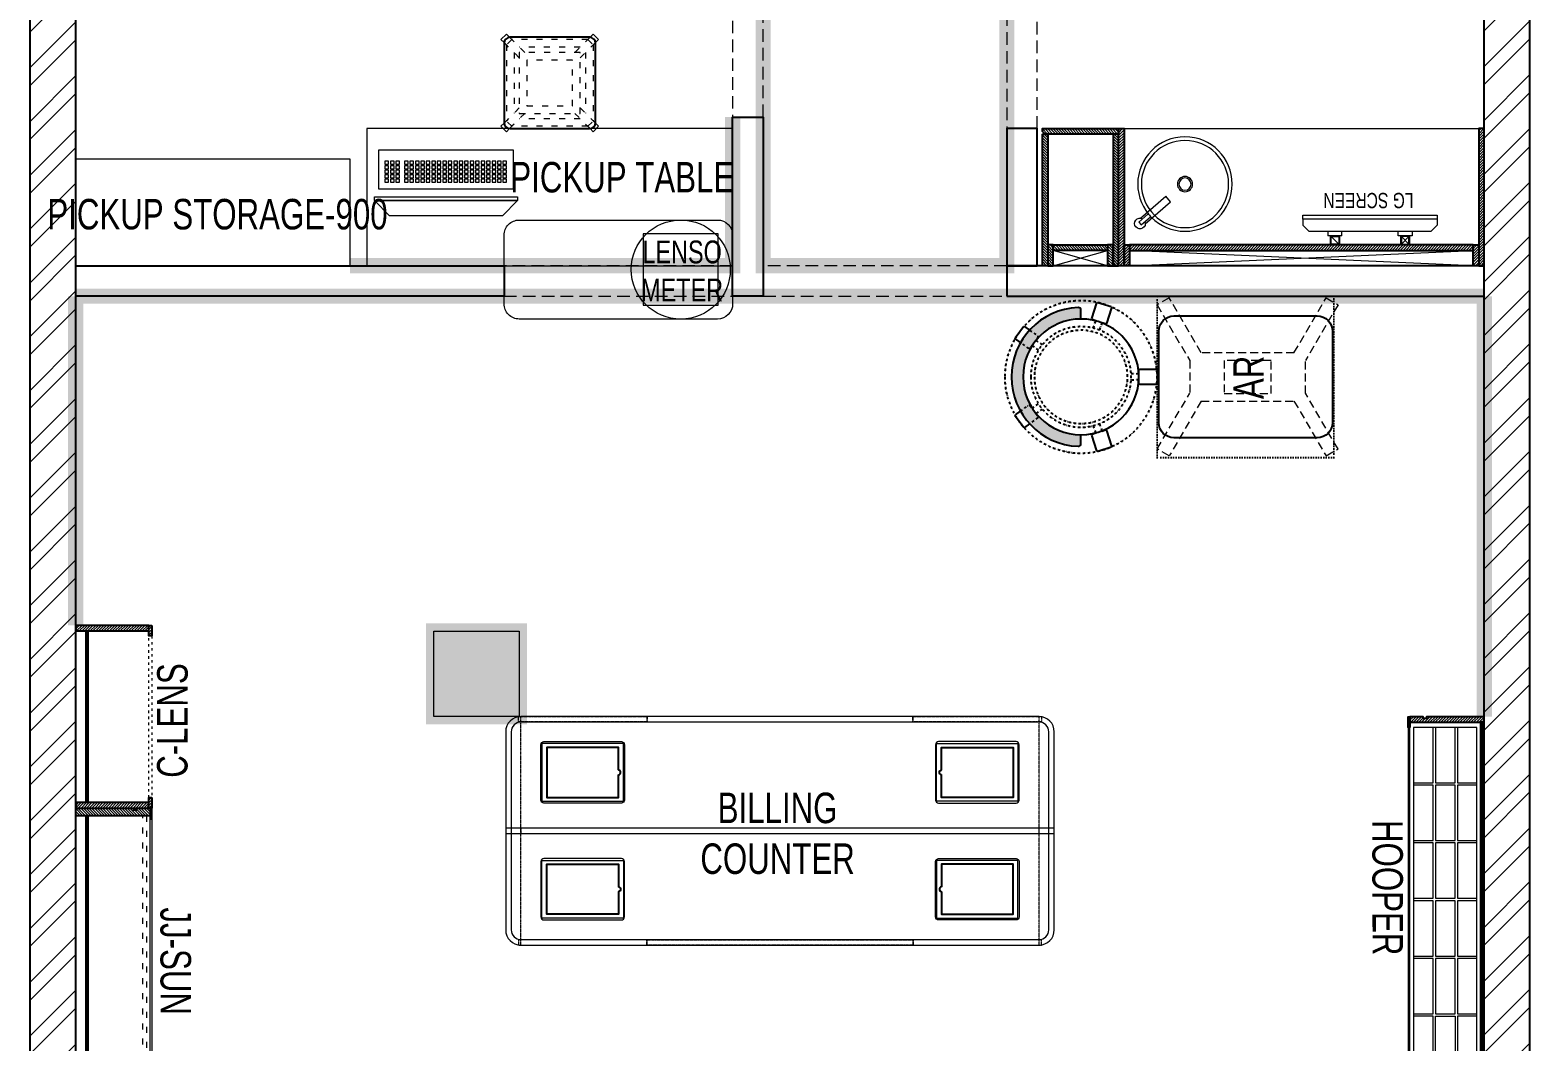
# Model space of a CAD drawing. Header units: feet. Extents: x 9789436 to 9794358, y -6779597 to -6760777.
# Drawn here: x 9789436 to 9794358, y -6768963 to -6765644 of the extents above; entities that cross this region are included whole.
import ezdxf

# ---------------------------------------------------------------- set-up
doc = ezdxf.new("R2010")
doc.units = ezdxf.units.FT
doc.header["$LTSCALE"] = 33
doc.header["$MEASUREMENT"] = 0
for name, pattern in [('a_p6_plan_L18$0$HIDDEN', [0.375, 0.25, -0.125]), ('ACAD_ISO03W100', [30, 12, -18]), ('DASHDOT2', [0.5, 0.25, -0.125, 0, -0.125]), ('DOT', [0.25, 0, -0.25]), ('HIDDEN2', [4.7624999999999975, 3.174999999999998, -1.587499999999999]), ('HIDDENX2', [0.75, 0.5, -0.25])]:
    doc.linetypes.add(name, pattern=pattern)
for name, color, linetype, lineweight in [('A-COL', 243, 'Continuous', 9), ('column hatch', 5, 'Continuous', 0), ('Floor-Unit', 1, 'Continuous', 13), ('HATCH', 9, 'Continuous', 9), ('HIDDEN LINE', 177, 'Continuous', 0), ('LENS-DIM', 252, 'Continuous', 5), ('LENS-PARTITION', 21, 'Continuous', 25), ('LENS-TEXT', 31, 'Continuous', 5), ('LENS_CURTAIN', 5, 'a_p6_plan_L18$0$HIDDEN', 9), ('LK-EQPMT', 3, 'Continuous', 18), ('LK-FF&E FLOOR', 1, 'Continuous', 9), ('LK-FF&E WALL', 1, 'Continuous', 9), ('LK-FLUTTED FINISH', 20, 'Continuous', 30), ('LK-IT', 3, 'Continuous', 18), ('LK-MIRROR', 133, 'Continuous', 13), ('LK-TILES FINISH', 251, 'Continuous', 5), ('LN-ELEVATION-1', 81, 'Continuous', 25), ('LN-ELEVATION-2', 103, 'Continuous', 20), ('LN-ELEVATION-3', 125, 'Continuous', 18), ('LN-ELEVATION-4', 145, 'Continuous', 13), ('LN-ELEVATION-5', 167, 'Continuous', 5), ('LN-HATCH', 251, 'Continuous', 0), ('PLANO-TXT', 252, 'Continuous', 5), ('TV', 92, 'Continuous', 18)]:
    doc.layers.add(name, color=color, linetype=linetype, lineweight=lineweight)
doc.layers.add('A-WALL', color=1, linetype='Continuous')
doc.styles.add('LK TXT', font='GILC____.TTF', dxfattribs={"height": 100})
doc.styles.get("Standard").update_dxf_attribs({"font": 'GILC____.TTF'})
pattern_1 = [(45, (3990327.293469645, 1709214.691590092), (-4.490128060534575, 4.490128060534575), [])]
pattern_2 = [(45, (4208834.246730669, 1706614.740126447), (-4.490128060534575, 4.490128060534575), [])]
pattern_3 = [(45, (4209134.246730668, 1706614.740126447), (-4.490128060534575, 4.490128060534575), [])]
pattern_4 = [(44.99999999999998, (35858.5, -100655.3575484328), (-4.419417382415918, 4.419417382415923), [])]
pattern_5 = [(45, (7858054.083674966, 3504049.203216764), (-4.490128060534575, 4.490128060534575), [])]

# ---------------------------------------------------------------- blocks, each defined once
blk = doc.blocks.new('A$Ca786b161')
at = {"layer": 'column hatch'}
h = blk.add_hatch(color=8, dxfattribs=at)
h.dxf.hatch_style = 1
h.paths.add_polyline_path([(201.066666662693, -16571.13333333097), (201.066666662693, -16417.93333332799), (0, -16417.93333332799), (0, -16724.33333333023), (201.066666662693, -16724.33333333023)])
h.paths.add_polyline_path([(3571.466666653753, -16443.46666666306), (3009.733333319426, -16443.46666666306), (3009.733333351091, -16724.33333333023), (3571.466666653753, -16724.33333333023)])
h.paths.add_polyline_path([(4921.533333316445, -16417.93333332799), (4720.466666653752, -16417.93333332799), (4720.466666653752, -16724.33333333023), (4921.533333316445, -16724.33333333023)])
h.paths.add_polyline_path([(3596.999999985099, -12536.86666666157), (3290.599999979138, -12536.86666666157), (3290.599999979138, -12843.26666666381), (3596.999999985099, -12843.26666666381)])
h.paths.add_polyline_path([(3750.19999998808, -8681.333333330229), (3443.799999982119, -8681.333333330229), (3443.799999982119, -8987.733333328739), (3750.19999998808, -8987.733333328739)])
h.paths.add_polyline_path([(1605.399999991059, -6536.533333333209), (1324.533333331346, -6536.533333333209), (1324.533333331346, -6817.400000000373), (1605.399999991059, -6817.400000000373)])
h.paths.add_polyline_path([(1605.399999991059, -3906.599999999627), (1299, -3906.599999999627), (1299, -4187.46666666679), (1605.399999991059, -4187.46666666679)])
h.paths.add_polyline_path([(3622.533333316446, 303.2000000011176), (3367.199999988079, 303.2000000011176), (3367.199999988079, -25.53333332948387), (3622.533333316446, -25.53333332948387)])
h.paths.add_polyline_path([(1299, 303.2000000011176), (0, 303.2000000011176), (0, 1.8626451e-09), (1299, 1.8626451e-09)])
at = {"layer": 'LN-HATCH'}
h = blk.add_hatch(dxfattribs=at)
h.set_pattern_fill('ANSI32', color=256, scale=333, angle=180)
h.set_pattern_definition([(225, (-11186338.29759494, 5489029.201225905), (88.29995930067012, -88.29995930067015), []), (225, (-11186397.16423438, 5489029.201225905), (88.29995930067012, -88.29995930067015), [])])
h.paths.add_polyline_path([(4921.533333316445, 303.2000000011176), (3622.533333316446, 303.2000000011176), (3622.533333316446, 102.1333333384245), (4771.533333316445, 102.1333333384245), (4771.533333316445, -16417.93333332799), (4921.533333316445, -16417.93333332799)])
h.paths.add_polyline_path([(3367.199999988079, 303.2000000011176), (1299, 303.2000000011176), (1299, 153.2000000011176), (2039.466666668654, 153.2000000011176), (3367.199999988079, 153.2000000048429)])
h.paths.add_polyline_path([(2039.466666668654, 153.2000000011176), (1889.466666668653, 153.2000000011176), (1889.466666668653, 3.200000000186264), (2039.466666668654, 3.200000001117587)])
h.paths.add_polyline_path([(2039.466666668654, -746.7999999988824), (1889.466666668653, -746.7999999998137), (1889.466666668653, -1050.066666665487), (150, -1050.066666668281), (150, -1200.066666668281), (2039.466666668654, -1200.066666664556)])
h.paths.add_polyline_path([(150, 1.8626451e-09), (0, 1.8626451e-09), (0, -16417.93333332799), (150, -16417.93333332799)])
at = {"layer": 'A-COL'}
blk.add_lwpolyline([(1324.533333331346, -6536.533333333209), (1605.399999991059, -6536.533333333209), (1605.399999991059, -6817.400000000373), (1324.533333331346, -6817.400000000373)], close=True, dxfattribs=at)
at = {"layer": 'A-WALL'}
for p, q in [((4921.533333316445, -16724.33333333023), (4921.533333316445, 303.2000000011176)), ((4771.533333316445, -16417.93333333172), (4771.533333316445, 102.1333333384245)), ((0, -16724.33333333023), (1.8626451e-09, 1.8626451e-09)), ((150, -16417.93333332799), (150, 1.8626451e-09))]:
    blk.add_line(p, q, dxfattribs=at)
blk = doc.blocks.new('CLENS 600')
at = {"layer": 'LN-HATCH', "ltscale": 0.5}
h = blk.add_hatch(dxfattribs=at)
h.set_pattern_fill('ANSI31', color=256, scale=2)
h.set_pattern_definition(pattern_1)
h.paths.add_polyline_path([(-600, 0), (-582, 0), (-582, -240), (-600, -240)])
h = blk.add_hatch(dxfattribs=at)
h.set_pattern_fill('ANSI31', color=256, scale=2)
h.set_pattern_definition([(45, (3975657.572909575, 1709214.691590092), (-4.490128060534575, 4.490128060534575), [])])
h.paths.add_polyline_path([(-18, 0), (0, 0), (0, -240), (-18, -240)])
h = blk.add_hatch(dxfattribs=at)
h.set_pattern_fill('ANSI31', color=256, scale=2)
h.set_pattern_definition([(45, (3990252.293469645, 1709214.691590092), (-4.490128060534575, 4.490128060534575), [])])
h.paths.add_polyline_path([(-582, -40), (-18, -40), (-18, -34), (-582, -34)])
h = blk.add_hatch(dxfattribs=at)
h.set_pattern_fill('ANSI31', color=256, scale=2)
h.set_pattern_definition(pattern_1)
h.paths.add_polyline_path([(-600, -250), (-565, -250), (-565, -240), (-600, -240)])
h = blk.add_hatch(dxfattribs=at)
h.set_pattern_fill('ANSI31', color=256, scale=2)
h.set_pattern_definition([(45, (3990177.293469646, 1709214.691590092), (-4.490128060534575, 4.490128060534575), [])])
h.paths.add_polyline_path([(-35, -250), (0, -250), (0, -240), (-35, -240)])
at = {"layer": 'HIDDEN LINE', "linetype": 'ACAD_ISO03W100', "ltscale": 0.02}
for p, q in [((-35, -240), (-565, -240)), ((-565, -250), (-35, -250))]:
    blk.add_line(p, q, dxfattribs=at)
at = {"layer": 'LN-ELEVATION-1', "ltscale": 0.5}
for points in [[(-600, 0), (-582, 0), (-582, -240), (-600, -240)], [(-18, 0), (0, 0), (0, -240), (-18, -240)], [(-582, -40), (-18, -40), (-18, -34), (-582, -34)], [(-600, -250), (-565, -250), (-565, -240), (-600, -240)], [(-35, -250), (0, -250), (0, -240), (-35, -240)]]:
    blk.add_lwpolyline(points, close=True, dxfattribs=at)
at = {"layer": 'LN-ELEVATION-4'}
blk.add_line((-18, 0), (-582, 0), dxfattribs=at)
blk = doc.blocks.new('I-PAD Frame')
at = {"color": 3, "linetype": 'Continuous'}
blk.add_lwpolyline([(357868.7410323084, -232321.1361381283), (358122.7410323085, -232321.1361381283, 0.4142135623713902), (358132.7410323086, -232311.1361381283), (358132.7410323086, -232129.1361381283, 0.4142135623713902), (358122.7410323085, -232119.1361381283), (357868.7410323084, -232119.1361381283, 0.4142135623713902), (357858.7410323085, -232129.1361381283), (357858.7410323085, -232311.1361381283, 0.4142135623713902)], format="xyb", close=True, dxfattribs=at)
at = {"color": 3, "linetype": 'Continuous', "lineweight": 25}
blk.add_lwpolyline([(358113.2410323085, -232229.6755301424), (358113.2410323085, -232302.1361381283), (357878.2410323086, -232302.1361381283), (357878.2410323086, -232138.1361381283), (358113.2410323085, -232138.1361381283), (358113.2410323085, -232210.5967461141, 0.3275382217372251), (358114.6410323081, -232212.5046245168, -0.733799385757267), (358114.6410323086, -232227.7676517396, 0.3275382217372252)], format="xyb", close=True, dxfattribs=at)
blk = doc.blocks.new('Billing Counter 1800')
at = {"color": 5, "linetype": 'HIDDENX2', "ltscale": 0.025}
for p, q in [((-849.9999978118577, -374.9978339364752), (-850.0000002956948, 375)), ((849.9999976539983, -374.9978339364752), (850.0000001378356, 375))]:
    blk.add_line(p, q, dxfattribs=at)
at = {"color": 0, "linetype": 'Continuous'}
for p, q in [((850, 375), (-850, 375)), ((900, -325), (900, 325)), ((-850, -375), (850, -375))]:
    blk.add_line(p, q, dxfattribs=at)
at = {"color": 2, "linetype": 'Continuous'}
blk.add_line((849, -375), (849.9999976539983, -374.9978339364752), dxfattribs=at)
at = {"color": 2, "linetype": 'HIDDENX2', "ltscale": 0.025}
for points in [[(-857.9999984272289, 375), (-437.4115580061916, 375), (-437.4115580851212, 358), (-857.9999985061586, 358)], [(435.3333326776046, 375), (-435.2551077436656, 375), (-435.2551076647359, 358), (435.3333327565342, 358)], [(437.3333327565342, 375), (857.9217731775715, 375), (857.9217730986419, 358), (437.3333326776046, 358)], [(-857.9999984272289, -375), (-437.4115580061916, -375), (-437.4115580851212, -358), (-857.9999985061586, -358)], [(435.3333326776046, -375), (-435.2551077436656, -375), (-435.2551076647359, -358), (435.3333327563014, -358)], [(437.3333327563013, -375), (857.9217731775715, -375), (857.9217730986419, -358), (437.3333326776046, -358)]]:
    blk.add_lwpolyline(points, close=True, dxfattribs=at)
at = {"color": 5, "linetype": 'Continuous'}
for points in [[(-780.9166655030566, 97.25000000000001), (-513.9166655030567, 97.25000000000001), (-513.9166655030567, 286.25), (-780.9166655030566, 286.25)], [(780.9166655030566, 97.25000000000001), (513.9166655030567, 97.25000000000001), (513.9166655030567, 286.25), (780.9166655030566, 286.25)], [(-780.9166655030566, -97.25000000000001), (-513.9166655030567, -97.25000000000001), (-513.9166655030567, -286.25), (-780.9166655030566, -286.25)], [(780.9166655030566, -97.25000000000001), (513.9166655030567, -97.25000000000001), (513.9166655030567, -286.25), (780.9166655030566, -286.25)]]:
    blk.add_lwpolyline(points, close=True, dxfattribs=at)
at = {"color": 5, "linetype": 'HIDDENX2', "ltscale": 0.025}
blk.add_lwpolyline([(850, 8.5), (-850, 8.5), (-850, -8.5), (850, -8.5)], close=True, dxfattribs=at)
at = {"color": 0, "linetype": 'Continuous'}
for centre, radius, start, end in [((-850, 325), 50.0000000000291, 90, 180), ((849.999999999767, 325), 50.00000000005822, 0, 90), ((849.999999999767, -325), 50.0000000000291, 270, 0)]:
    blk.add_arc(centre, radius, start, end, dxfattribs=at)
at = {"layer": 'LN-ELEVATION-2'}
blk.add_line((-900, 325), (-900, -325), dxfattribs=at)
for points in [[(850, 375), (-850, 375, 0.4142135623725836), (-900, 325), (-900, -325, 0.4142135623725836), (-850, -375), (850, -375, 0.4142135623725837), (900, -325), (900, 325, 0.4142135623725836)], [(850, 357), (-850, 357, 0.4142135623730951), (-882, 325), (-882, -325, 0.4142135623730951), (-850, -357), (850, -357, 0.4142135623730951), (882, -325), (882, 325, 0.4142135623730951)]]:
    blk.add_lwpolyline(points, format="xyb", close=True, dxfattribs=at)
blk.add_lwpolyline([(-900, -8.5), (900, -8.5), (900, 8.5), (-900, 8.5)], close=True, dxfattribs=at)
blk.add_arc((-850, -325), 50.00000000005822, 180, 270, dxfattribs=at)
at = {"color": 2, "linetype": 'Continuous', "xscale": -1, "rotation": 180}
blk.add_blockref('I-PAD Frame', (-358643.1576978308, -232028.3861380983), dxfattribs=at)
at = {"color": 2, "linetype": 'Continuous', "rotation": 180}
blk.add_blockref('I-PAD Frame', (358643.1576977922, -232028.3861381579), dxfattribs=at)
at = {"color": 2, "linetype": 'Continuous'}
blk.add_blockref('I-PAD Frame', (-358643.1576978113, 232028.3861381281), dxfattribs=at)
at = {"color": 2, "linetype": 'Continuous', "xscale": -1}
blk.add_blockref('I-PAD Frame', (358643.1576978117, 232028.3861381281), dxfattribs=at)
at = {"layer": 'LENS-TEXT', "color": 0, "linetype": 'Continuous', "ltscale": 3, "insert": (-7.865375894587486, -8.871815700083971), "char_height": 100, "attachment_point": 5, "style": 'LK TXT'}
blk.add_mtext_dynamic_manual_height_columns('BILLING COUNTER', width=353.0555573365615, gutter_width=0.5, heights=[0], dxfattribs=at)
blk = doc.blocks.new('JJ SH 900')
at = {"layer": 'LN-HATCH', "ltscale": 0.5}
h = blk.add_hatch(dxfattribs=at)
h.set_pattern_fill('ANSI31', color=256, scale=50)
h.set_pattern_definition([(45, (0, 0), (-4.419417382415921, 4.419417382415921), [])])
h.paths.add_polyline_path([(-911.7948143622632, 1.45519e-11), (-911.7948143622632, -189.9999999999854), (-905.7948143622637, -189.9999999999854), (-905.7948143622637, -199.9999999999854), (-911.7948143622632, -199.9999999999854), (-911.7948143622632, -243.9999999999855), (-886.7948143622632, -243.9999999999855), (-886.7948143622632, 1.45519e-11)])
h = blk.add_hatch(dxfattribs=at)
h.set_pattern_fill('ANSI31', color=256, scale=2)
h.set_pattern_definition(pattern_2)
h.paths.add_polyline_path([(-11.79481436226342, 1.45519e-11), (-11.79481436226342, -189.9999999999854), (-17.79481436226342, -189.9999999999854), (-17.79481436226342, -199.9999999999854), (-11.79481436226342, -199.9999999999854), (-11.79481436226342, -243.9999999999855), (-36.79481436226343, -243.9999999999855), (-36.79481436226343, 1.45519e-11)])
h = blk.add_hatch(dxfattribs=at)
h.set_pattern_fill('ANSI31', color=256, scale=2)
h.set_pattern_definition(pattern_3)
h.paths.add_polyline_path([(-36.79481436224887, -40), (-886.7948143622632, -39.99999999998546), (-886.7948143622632, -33.99999999998545), (-36.79481436224887, -34)])
h = blk.add_hatch(dxfattribs=at)
h.set_pattern_fill('ANSI31', color=256, scale=2)
h.set_pattern_definition(pattern_3)
h.paths.add_polyline_path([(-876.7948143622632, -243.9999999999855), (-876.7948143622632, -249.9999999999854), (-911.7948143622632, -249.9999999999854), (-911.7948143622632, -243.9999999999855)])
h = blk.add_hatch(dxfattribs=at)
h.set_pattern_fill('ANSI31', color=256, scale=2)
h.set_pattern_definition(pattern_2)
h.paths.add_polyline_path([(-46.79481436226342, -243.9999999999855), (-46.79481436226342, -249.9999999999854), (-11.79481436226342, -249.9999999999854), (-11.79481436226342, -243.9999999999855)])
at = {"layer": 'LN-ELEVATION-1', "ltscale": 0.5}
for points in [[(-911.7948143622632, 1.45519e-11), (-911.7948143622632, -189.9999999999854), (-905.7948143622637, -189.9999999999854), (-905.7948143622637, -199.9999999999854), (-911.7948143622632, -199.9999999999854), (-911.7948143622632, -243.9999999999855), (-886.7948143622632, -243.9999999999855), (-886.7948143622632, 1.45519e-11)], [(-11.79481436226342, 1.45519e-11), (-11.79481436226342, -189.9999999999854), (-17.79481436226342, -189.9999999999854), (-17.79481436226342, -199.9999999999854), (-11.79481436226342, -199.9999999999854), (-11.79481436226342, -243.9999999999855), (-36.79481436226343, -243.9999999999855), (-36.79481436226343, 1.45519e-11)], [(-36.79481436226343, -39.99999999998546), (-886.7948143622632, -39.99999999998546), (-886.7948143622632, -33.99999999998545), (-36.79481436226343, -33.99999999998545)], [(-876.7948143622632, -243.9999999999855), (-876.7948143622632, -249.9999999999854), (-911.7948143622632, -249.9999999999854), (-911.7948143622632, -243.9999999999855)], [(-46.79481436226342, -243.9999999999855), (-46.79481436226342, -249.9999999999854), (-11.79481436226342, -249.9999999999854), (-11.79481436226342, -243.9999999999855)]]:
    blk.add_lwpolyline(points, close=True, dxfattribs=at)
at = {"layer": 'LN-ELEVATION-3', "ltscale": 0.5}
for p, q in [((-886.7948143622632, 1.45519e-11), (-36.79481436226343, 1.45519e-11)), ((-876.7948143622632, -243.9999999999855), (-46.79481436226342, -243.9999999999855)), ((-46.79481436226342, -249.9999999999854), (-876.7948143622632, -249.9999999999854))]:
    blk.add_line(p, q, dxfattribs=at)
at = {"layer": 'LN-ELEVATION-4', "linetype": 'ACAD_ISO03W100', "ltscale": 0.05}
blk.add_lwpolyline([(-886.7948143622632, -219.9999999999854), (-36.79481436226343, -219.9999999999854), (-36.79481436226343, -231.9999999999855), (-886.7948143622632, -231.9999999999855)], close=True, dxfattribs=at)
blk = doc.blocks.new('CLENS 600 TYPE 6')
at = {"layer": 'LN-ELEVATION-1', "ltscale": 0.5}
blk.add_lwpolyline([(130, -225), (-130, -225, -0.4142135623730951), (-150, -205), (-150, 55, -0.4142135623730951), (-130, 75), (130, 75, -0.4142135623730951), (150, 55), (150, -205, -0.4142135623730951)], format="xyb", close=True, dxfattribs=at)
at = {"layer": 'LN-ELEVATION-3', "linetype": 'ACAD_ISO03W100', "ltscale": 0.05}
for p, q in [((-100, 7.322330470196902), (-142.3743686703965, 49.69669914152472)), ((-142.3743686708621, -199.6966991410591), (-142.3743686708621, 49.69669914105907)), ((-82.3223304701969, 25), (-124.6966991401277, 67.374368671095)), ((124.696699141059, 67.3743686703965), (-124.6966991401277, 67.374368671095)), ((82.3223304701969, 25), (124.6966991401277, 67.374368671095)), ((100, 7.322330470196902), (142.3743686703965, 49.69669914152472)), ((142.3743686708621, -199.6966991410591), (142.3743686708621, 49.69669914105907)), ((-117.3743686703965, -174.6966991408262), (-117.3743686703965, 24.69669914152473)), ((99.69669914059341, 42.3743686703965), (-99.69669913966207, 42.374368671095)), ((117.3743686703965, -174.6966991408262), (117.3743686703965, 24.69669914152473)), ((-100, -157.3223304701969), (-142.3743686703965, -199.6966991415247)), ((-82.3223304701969, -175), (-124.6966991401277, -217.374368671095)), ((99.69669914059341, -192.3743686703965), (-99.69669913966207, -192.374368671095)), ((82.3223304701969, -175), (124.6966991401277, -217.374368671095)), ((100, -157.3223304701969), (142.3743686703965, -199.6966991415247)), ((124.696699141059, -217.3743686703965), (-124.6966991401277, -217.374368671095))]:
    blk.add_line(p, q, dxfattribs=at)
for points in [[(-132.2008663183078, 74.87853584764525), (-124.696699141059, 67.3743686703965), (-142.3743686708621, 49.69669914105907), (-149.8785358476452, 57.20086631807498)], [(132.2008663183078, 74.87853584764525), (124.696699141059, 67.3743686703965), (142.3743686708621, 49.69669914105907), (149.8785358476452, 57.20086631807498)], [(-132.2008663183078, -224.8785358476453), (-124.696699141059, -217.3743686703965), (-142.3743686708621, -199.6966991410591), (-149.8785358476452, -207.200866318075)], [(132.2008663183078, -224.8785358476453), (124.696699141059, -217.3743686703965), (142.3743686708621, -199.6966991410591), (149.8785358476452, -207.200866318075)]]:
    blk.add_lwpolyline(points, dxfattribs=at)
for points in [[(100, -175), (-100, -175), (-100, 25), (100, 25)], [(75, -150), (-75, -150), (-75, 0), (75, 0)]]:
    blk.add_lwpolyline(points, close=True, dxfattribs=at)
at = {"layer": 'LN-ELEVATION-5', "ltscale": 0.5}
for points in [[(-149.8785358476452, 57.20086631807498), (-160.0520382001995, 67.37436867062934), (-142.3743686708621, 85.05203819996677), (-132.2008663183078, 74.87853584787806)], [(149.8785358476452, 57.20086631807498), (160.0520382001995, 67.37436867062934), (142.3743686708621, 85.05203819996677), (132.2008663183078, 74.87853584787806)], [(-149.8785358476452, -207.200866318075), (-160.0520382001995, -217.3743686706294), (-142.3743686708621, -235.0520381999668), (-132.2008663183078, -224.8785358478781)], [(149.8785358476452, -207.200866318075), (160.0520382001995, -217.3743686706294), (142.3743686708621, -235.0520381999668), (132.2008663183078, -224.8785358478781)]]:
    blk.add_lwpolyline(points, dxfattribs=at)
blk = doc.blocks.new('*U25')
at = {"layer": 'LK-EQPMT', "ltscale": 12}
blk.add_lwpolyline([(5.986879315214991, 4.914598100478997), (-5.986879315214991, 4.914598100478997), (-5.986879315214991, -4.914598100478997), (5.986879315214991, -4.914598100478997)], close=True, dxfattribs=at)
blk = doc.blocks.new('*U26')
at = {"color": 0, "linetype": 'ByBlock', "lineweight": -2}
for p in [(0, 0), (17.96063794564497, 0), (35.92127589128995, 0), (53.88191383693492, 0), (71.8425517825799, 0), (89.80318972822487, 0), (107.7638276738698, 0), (125.7244656195148, 0), (143.6851035651598, 0), (161.6457415108048, 0), (179.6063794564497, 0), (197.5670174020947, 0), (215.5276553477397, 0), (233.4882932933847, 0), (251.4489312390296, 0), (269.4095691846746, 0), (287.3702071303196, 0), (305.3308450759646, 0), (323.2914830216096, 0), (-9e-16, -14.74379430143699), (-1.8e-15, -29.48758860287398), (-2.7e-15, -44.23138290431096), (17.96063794564497, -14.74379430143699), (17.96063794564497, -29.48758860287398), (17.96063794564497, -44.23138290431096), (35.92127589128995, -14.74379430143699), (35.92127589128995, -29.48758860287398), (35.92127589128995, -44.23138290431096), (53.88191383693492, -14.74379430143699), (53.88191383693492, -29.48758860287398), (53.88191383693492, -44.23138290431096), (71.8425517825799, -14.74379430143699), (71.8425517825799, -29.48758860287398), (71.8425517825799, -44.23138290431096), (89.80318972822487, -14.74379430143699), (89.80318972822487, -29.48758860287398), (89.80318972822487, -44.23138290431096), (107.7638276738698, -14.74379430143699), (107.7638276738698, -29.48758860287398), (107.7638276738698, -44.23138290431096), (125.7244656195148, -14.74379430143699), (125.7244656195148, -29.48758860287398), (125.7244656195148, -44.23138290431096), (143.6851035651598, -14.74379430143699), (143.6851035651598, -29.48758860287398), (143.6851035651598, -44.23138290431096), (161.6457415108048, -14.74379430143699), (161.6457415108048, -29.48758860287398), (161.6457415108048, -44.23138290431096), (179.6063794564497, -14.74379430143699), (179.6063794564497, -29.48758860287398), (179.6063794564497, -44.23138290431096), (197.5670174020947, -14.74379430143699), (197.5670174020947, -29.48758860287398), (197.5670174020947, -44.23138290431096), (215.5276553477397, -14.74379430143699), (215.5276553477397, -29.48758860287398), (215.5276553477397, -44.23138290431096), (233.4882932933847, -14.74379430143699), (233.4882932933847, -29.48758860287398), (233.4882932933847, -44.23138290431096), (251.4489312390296, -14.74379430143699), (251.4489312390296, -29.48758860287398), (251.4489312390296, -44.23138290431096), (269.4095691846746, -14.74379430143699), (269.4095691846746, -29.48758860287398), (269.4095691846746, -44.23138290431096), (287.3702071303196, -14.74379430143699), (287.3702071303196, -29.48758860287398), (287.3702071303196, -44.23138290431096), (305.3308450759646, -14.74379430143699), (305.3308450759646, -29.48758860287398), (305.3308450759646, -44.23138290431096), (323.2914830216096, -14.74379430143699), (323.2914830216096, -29.48758860287398), (323.2914830216096, -44.23138290431096), (-3.6e-15, -58.97517720574795), (17.96063794564497, -58.97517720574795), (35.92127589128994, -58.97517720574795), (53.88191383693492, -58.97517720574795), (71.8425517825799, -58.97517720574795), (89.80318972822487, -58.97517720574795), (107.7638276738698, -58.97517720574795), (125.7244656195148, -58.97517720574795), (143.6851035651598, -58.97517720574795), (161.6457415108048, -58.97517720574795), (179.6063794564497, -58.97517720574795), (197.5670174020947, -58.97517720574795), (215.5276553477397, -58.97517720574795), (233.4882932933847, -58.97517720574795), (251.4489312390296, -58.97517720574795), (269.4095691846746, -58.97517720574795), (287.3702071303196, -58.97517720574795), (305.3308450759646, -58.97517720574795), (323.2914830216096, -58.97517720574795)]:
    blk.add_blockref('*U25', p, dxfattribs=at)
blk = doc.blocks.new('*U23')
at = {"layer": 'LK-EQPMT', "ltscale": 12}
blk.add_lwpolyline([(5.986879315214991, 4.914598100478997), (-5.986879315214991, 4.914598100478997), (-5.986879315214991, -4.914598100478997), (5.986879315214991, -4.914598100478997)], close=True, dxfattribs=at)
blk = doc.blocks.new('*U24')
at = {"color": 0, "linetype": 'ByBlock', "lineweight": -2}
for p in [(0, 0), (17.96063794564497, 0), (35.92127589128995, 0), (-9e-16, -14.74379430143699), (-1.8e-15, -29.48758860287398), (-2.7e-15, -44.23138290431096), (17.96063794564497, -14.74379430143699), (17.96063794564497, -29.48758860287398), (17.96063794564497, -44.23138290431096), (35.92127589128995, -14.74379430143699), (35.92127589128995, -29.48758860287398), (35.92127589128995, -44.23138290431096), (-3.6e-15, -58.97517720574795), (17.96063794564497, -58.97517720574795), (35.92127589128994, -58.97517720574795)]:
    blk.add_blockref('*U23', p, dxfattribs=at)
blk = doc.blocks.new('*U18')
at = {"ltscale": 12}
blk.add_lwpolyline([(8.040144996717572, 2.91038e-11), (8.040144996717572, 129.0940371821052), (448.0401449967176, 129.0940371821052), (448.0401449967176, 2.91038e-11)], close=True, dxfattribs=at)
for name, p in [('*U26', (35.16895717114949, 101.6202952143818)), ('*U24', (386.6121428576974, 101.6202952143818))]:
    blk.add_blockref(name, p)
blk = doc.blocks.new('Pickup table PC')
at = {"layer": 'LN-ELEVATION-2', "ltscale": 0.5}
for points in [[(470, 50), (0, 50), (0, 62), (470, 62)], [(420, 0), (50, 0), (0, 50), (470, 50)]]:
    blk.add_lwpolyline(points, close=True, dxfattribs=at)
blk = doc.blocks.new('rtf')
at = {"color": 0, "linetype": 'ByBlock', "lineweight": -2}
for p, q in [((16425.26329468148, -172793.1007600746), (16535.26329468148, -172793.1007600746)), ((16535.26329468148, -172793.1007600746), (16535.26329468148, -172817.1007600746)), ((16412.5253540573, -172798.8148984113), (16452.40026456733, -172798.8148984113)), ((16412.5253540573, -172810.8148984113), (16412.5253540573, -172798.8148984113)), ((16412.5253540573, -172810.8148984113), (16452.40026456733, -172810.8148984113)), ((16425.26329468148, -172817.1007600746), (16535.26329468148, -172817.1007600746))]:
    blk.add_line(p, q, dxfattribs=at)
for centre, radius, start, end in [((16412.5253540573, -172805.1007600746), 17.5, 21.05058810897431, 340.9421780194656), ((16444.53660690578, -172804.8148984114), 9.891264419597851, 322.656233941354, 37.34376605891414)]:
    blk.add_arc(centre, radius, start, end, dxfattribs=at)
blk = doc.blocks.new('dsg')
at = {"color": 0, "linetype": 'ByBlock', "lineweight": -2}
for radius in [155, 143, 25, 20]:
    blk.add_circle((11491.5035008227, -171102.5847399924), radius, dxfattribs=at)
blk.add_blockref('rtf', (-5117.472106590168, 1702.9323767405), dxfattribs=at)
blk = doc.blocks.new('CLINIC - CABINET SINK')
at = {"layer": 'LN-HATCH', "ltscale": 0.5}
h = blk.add_hatch(dxfattribs=at)
h.set_pattern_fill('ANSI31', color=256, scale=2)
h.set_pattern_definition([(45, (4052861.500382861, 1708016.355767586), (-4.490128060534575, 4.490128060534575), [])])
h.paths.add_polyline_path([(-563.359543572413, 156.9999999999999), (564.640456427587, 156.9999999999999), (564.640456427587, 174.9999999999999), (-563.359543572413, 174.9999999999999)])
h.paths.add_polyline_path([(582.6404564275867, 225), (600.6404564275867, 225), (600.6404564275867, -225), (582.6404564275867, -225)])
h.paths.add_polyline_path([(564.640456427587, 225), (582.6404564275867, 225), (582.6404564275867, 156.9999999999999), (564.640456427587, 156.9999999999999)])
h.paths.add_polyline_path([(-581.359543572413, 225), (-599.359543572413, 225), (-599.359543572413, -225), (-581.359543572413, -225)])
h.paths.add_polyline_path([(-581.359543572413, 225), (-563.359543572413, 225), (-563.359543572413, 156.9999999999999), (-581.359543572413, 156.9999999999999)])
at = {"layer": 'LN-ELEVATION-1', "ltscale": 0.5}
for points in [[(-581.359543572413, 225), (-599.359543572413, 225), (-599.359543572413, -225), (-581.359543572413, -225)], [(-581.359543572413, 225), (-563.359543572413, 225), (-563.359543572413, 156.9999999999999), (-581.359543572413, 156.9999999999999)], [(564.640456427587, 225), (582.6404564275867, 225), (582.6404564275867, 156.9999999999999), (564.640456427587, 156.9999999999999)], [(582.6404564275867, 225), (600.6404564275867, 225), (600.6404564275867, -225), (582.6404564275867, -225)], [(-563.359543572413, 156.9999999999999), (564.640456427587, 156.9999999999999), (564.640456427587, 174.9999999999999), (-563.359543572413, 174.9999999999999)]]:
    blk.add_lwpolyline(points, close=True, dxfattribs=at)
at = {"layer": 'LN-ELEVATION-2', "ltscale": 0.5}
blk.add_line((582.6404564275867, -225), (-581.359543572413, -225), dxfattribs=at)
at = {"layer": 'LN-HATCH', "ltscale": 0.5}
for p, q in [((564.640456427587, 225), (-563.359543572413, 174.9999999999999)), ((-563.359543572413, 225), (564.640456427587, 174.9999999999999))]:
    blk.add_line(p, q, dxfattribs=at)
at = {"layer": 'LN-ELEVATION-3', "xscale": -1, "rotation": 41.1558274151866}
blk.add_blockref('dsg', (-103569.3304926871, 136346.6509754679), dxfattribs=at)
blk = doc.blocks.new('CLINIC SCREEN')
at = {"layer": 'TV', "ltscale": 12}
for p, q in [((-220.0000000000082, -19.41163062257681), (-200.5883693773149, 0)), ((200.5883693773149, 0), (-200.5883693773149, 0)), ((-138.5315413423604, 0), (-138.5315413423604, 15.514207008644)), ((-138.5315413423604, 15.514207008644), (-91.98892031613741, 15.514207008644)), ((-91.98892031613741, 15.514207008644), (-91.98892031613741, 0)), ((91.98892031610741, 15.514207008644), (91.98892031610741, 0)), ((91.98892031610741, 15.514207008644), (138.5315413423595, 15.514207008644)), ((138.5315413423595, 0), (138.5315413423595, 15.514207008644)), ((219.9999999999918, -19.41163062257681), (200.5883693773149, 0)), ((-220.0000000000082, -38.82326124538668), (-220.0000000000082, -19.41163062257681)), ((219.9999999999918, -38.82326124538668), (219.9999999999918, -19.41163062257681))]:
    blk.add_line(p, q, dxfattribs=at)
at = {"layer": 'TV'}
for p, q in [((-103.1090284836336, 42.85441964946222), (-127.4114311772946, 18.55201695591665)), ((-127.4114311772946, 42.85441964946222), (-103.1090284836336, 18.55201695591665)), ((102.7052824410566, 42.85441964946222), (127.007685134602, 18.55201695591665))]:
    blk.add_line(p, q, dxfattribs=at)
for points in [[(-130.4492315140169, 15.51421661919448), (-100.0712281470269, 15.51421661919448), (-100.0712281470269, 45.89221998606814), (-130.4492315140169, 45.89221998606814)], [(-127.4114311772946, 18.55201695591665), (-103.1090284836336, 18.55201695591665), (-103.1090284836336, 42.85441964946222), (-127.4114311772946, 42.85441964946222)], [(130.0454854713243, 15.51421661919448), (99.66748210433435, 15.51421661919448), (99.66748210433435, 45.89221998606814), (130.0454854713243, 45.89221998606814)], [(127.007685134602, 18.55201695591665), (102.7052824410566, 18.55201695591665), (102.7052824410566, 42.85441964946222), (127.007685134602, 42.85441964946222)]]:
    blk.add_lwpolyline(points, close=True, dxfattribs=at)
at = {"layer": 'TV', "ltscale": 12}
blk.add_lwpolyline([(-220.0000000000082, -51.71278328332107), (-220.0000000000082, -38.82326124538668), (219.9999999999918, -38.82326124538668), (219.9999999999918, -51.71278328332107)], close=True, dxfattribs=at)
at = {"layer": 'Floor-Unit', "color": 0, "ltscale": 2, "insert": (5.199680584678389, -100.4085774972336), "char_height": 50, "attachment_point": 5}
blk.add_mtext_dynamic_manual_height_columns('LG SCREEN', width=466.4796511627907, gutter_width=12.5, heights=[0], dxfattribs=at)
blk = doc.blocks.new('CLINIC - MOP CLOSET')
at = {"layer": 'LN-HATCH', "ltscale": 0.5}
h = blk.add_hatch(dxfattribs=at)
h.set_pattern_fill('ANSI31', color=256, scale=50, angle=360)
h.set_pattern_definition(pattern_4)
h.paths.add_polyline_path([(-106.3595435724128, 216), (-124.3595435724128, 216), (-124.3595435724128, -216), (-106.3595435724128, -216)])
h = blk.add_hatch(dxfattribs=at)
h.set_pattern_fill('ANSI31', color=256, scale=50, angle=360)
h.set_pattern_definition(pattern_4)
h.paths.add_polyline_path([(-106.3595435724128, 216), (-88.35954357241282, 216), (-88.35954357241282, 148), (-106.3595435724128, 148)])
h = blk.add_hatch(dxfattribs=at)
h.set_pattern_fill('ANSI31', color=256, scale=50, angle=360)
h.set_pattern_definition(pattern_4)
h.paths.add_polyline_path([(89.64045642758717, 216), (107.6404564275872, 216), (107.6404564275872, 148), (89.64045642758717, 148)])
h = blk.add_hatch(dxfattribs=at)
h.set_pattern_fill('ANSI31', color=256, scale=50, angle=360)
h.set_pattern_definition(pattern_4)
h.paths.add_polyline_path([(107.6404564275872, 216), (125.6404564275872, 216), (125.6404564275872, -216), (107.6404564275872, -216)])
h = blk.add_hatch(dxfattribs=at)
h.set_pattern_fill('ANSI31', color=256, scale=50, angle=360)
h.set_pattern_definition(pattern_4)
h.paths.add_polyline_path([(-88.35954357241282, 148), (89.64045642758717, 148), (89.64045642758717, 166), (-88.35954357241282, 166)])
h = blk.add_hatch(dxfattribs=at)
h.set_pattern_fill('ANSI31', color=256, scale=50, angle=360)
h.set_pattern_definition([(44.99999999999998, (35894.5, -101037.3575484328), (-4.419417382415918, 4.419417382415923), [])])
h.paths.add_polyline_path([(-115.3595435724055, -216), (-124.3595435724128, -225), (-124.3595435724128, -234), (125.6404564275872, -234), (125.6404564275872, -216)])
at = {"layer": 'LN-ELEVATION-1', "ltscale": 0.5}
for points in [[(-106.3595435724128, 216), (-124.3595435724128, 216), (-124.3595435724128, -216), (-106.3595435724128, -216)], [(-106.3595435724128, 216), (-88.35954357241282, 216), (-88.35954357241282, 148), (-106.3595435724128, 148)], [(89.64045642758717, 216), (107.6404564275872, 216), (107.6404564275872, 148), (89.64045642758717, 148)], [(107.6404564275872, 216), (125.6404564275872, 216), (125.6404564275872, -216), (107.6404564275872, -216)], [(-88.35954357241282, 148), (89.64045642758717, 148), (89.64045642758717, 166), (-88.35954357241282, 166)], [(-124.3595435724128, -225), (-124.3595435724128, -234), (125.6404564275872, -234), (125.6404564275872, -216), (-115.3595435724128, -216)]]:
    blk.add_lwpolyline(points, close=True, dxfattribs=at)
at = {"layer": 'LN-HATCH', "ltscale": 0.5}
for p, q in [((89.64045642758717, 216), (-88.35954357241282, 166)), ((-88.35954357241282, 216), (89.64045642758717, 166))]:
    blk.add_line(p, q, dxfattribs=at)
blk = doc.blocks.new('AR')
at = {"layer": 'LN-ELEVATION-2', "linetype": 'DOT', "lineweight": 25}
blk.add_lwpolyline([(0, 13.41378593863919), (530, 13.41378593863919), (530, 593.4137859386392), (0, 593.4137859386392)], close=True, dxfattribs=at)
at = {"layer": 'LN-ELEVATION-2', "lineweight": 25}
blk.add_lwpolyline([(465, 68.22063546301797), (465, 538.2206354630179, 0.4142135623730951), (415, 588.2206354630177), (115, 588.2206354630177, 0.4142135623730951), (65, 538.2206354630179), (65, 68.22063546301797, 0.4142135623730951), (115, 18.22063546301797), (415, 18.22063546301797, 0.4142135623730951)], format="xyb", close=True, dxfattribs=at)
at = {"layer": 'LN-ELEVATION-4', "linetype": 'HIDDEN2', "ltscale": 0.25}
for points in [[(185.8456009030342, 448.8780772723258), (5.888936847448348, 554.0078910568263), (28.48512306064368, 593.350836840691), (211.0874861851335, 486.6754184374586)], [(344.154399111867, 448.8780772762837), (524.1110631600021, 554.0078910947777), (501.5148769393563, 593.3508368753828), (318.9125138223171, 486.6754184374586)], [(185.8456009030342, 144.472759603057), (185.8456009030342, 448.8780772723258)], [(211.0874861851335, 486.6754184376913), (318.9125138223171, 486.6754184376913)], [(344.154399111867, 448.8780772762837), (344.154399111867, 144.4727595990989)], [(185.8456009030342, 144.472759603057), (5.888936847448348, 39.34294581855647), (28.48512306064368, 3.46917659e-08), (211.0874861851335, 106.6754184379242)], [(318.9125138223171, 106.6754184376914), (211.0874861851335, 106.6754184376914)], [(344.154399111867, 144.4727595990989), (524.1110631600021, 39.34294578060508), (501.5148769393563, 0), (318.9125138223171, 106.6754184379242)]]:
    blk.add_lwpolyline(points, dxfattribs=at)
blk.add_lwpolyline([(210.8456009030342, 373.9866790841333), (319.154399111867, 373.9866790841333), (319.154399111867, 219.3641577917151), (210.8456009030342, 219.3641577917151)], close=True, dxfattribs=at)
blk = doc.blocks.new('DR STOOL')
at = {"layer": 'HATCH'}
h = blk.add_hatch(dxfattribs=at)
h.set_pattern_fill('ANSI36', color=250, angle=-90.00000000000001)
h.set_pattern_definition([(315, (-227.8099174643867, 917.3997257252777), (6.173926083235043, -1.683798022700468), [7.9375, -1.587499999999999, 0, -1.587499999999999])])
edge = h.paths.add_edge_path()
edge.add_line((-190.0000000041909, 4.511094e-10), (-218.6899174675346, 4.511094e-10))
edge.add_arc((-218.6899174670689, 9.120000000388245), 9.119999999940092, 177.6119845363388, 269.9999999996136, ccw=False)
edge.add_arc((-1.8626451e-09, 3.565219e-10), 228.000000002257, 2.3880154632688004, 177.6119845367313, ccw=False)
edge.add_arc((218.6899174633436, 9.120000000497384), 9.120000000051716, -90.00000000034493, 2.3880154629299, ccw=False)
edge.add_line((218.6899174633436, 4.511094e-10), (190, 4.511094e-10))
edge.add_arc((-1.8626451e-09, 4.511094e-10), 190.000000001979, -1.27e-14, 180)
at = {"layer": 'LN-ELEVATION-1', "color": 1, "ltscale": 100}
for p, q in [((-128.6221585394814, 215.4841044476634), (-165.2704676063731, 189.0243927398114)), ((-124.7228340068832, 214.8545704018979), (-128.6221585394814, 215.4841044476634)), ((-112.6981821293011, 198.1996966340157), (-124.7228340068832, 214.8545704018979)), ((124.7553772013634, 214.9803744515593), (112.5488144652918, 198.2845540212292)), ((128.7014972954057, 215.5933048763618), (124.7553772013634, 214.9803744515593)), ((128.7014972954057, 215.5933048763618), (124.7553772013634, 214.9803744515593)), ((165.1911288509145, 188.915192311113), (128.7014972954057, 215.5933048763618)), ((165.1911288509145, 188.915192311113), (128.7014972954057, 215.5933048763618)), ((-165.2704676063731, 189.0243927398114), (-165.9069543029182, 185.0820035930228)), ((-165.9069543029182, 185.0820035930228), (-153.8003208162263, 168.3135803133482)), ((153.6734594982117, 168.4294150282658), (165.7973639420234, 185.0121775862135)), ((165.7973639420234, 185.0121775862135), (165.1911288509145, 188.915192311113)), ((165.7973639420234, 185.0121775862135), (165.1911288509145, 188.915192311113)), ((-191.2928382232785, -35.45407700946089), (-242.9550312487409, -52.24013893969095)), ((-187.9259491492994, -37.1695928365807), (-191.2928382232785, -35.45407700946089)), ((-184.1424400564283, -48.81403796559607), (-187.9259491492994, -37.1695928365807)), ((188.0651108901948, -36.96233201187715), (184.0504167033359, -49.19388854173303)), ((191.3981811110861, -35.27656588272658), (188.0651108901948, -36.96233201187715)), ((243.0100176925771, -52.21682526778022), (191.3981811110861, -35.27656588272658)), ((-242.9550312487409, -52.24013893969095), (-244.7482102331705, -55.75945052818861)), ((-244.7482102331705, -55.75945052818861), (-230.7800458371639, -98.74904560100549)), ((-227.2218665438704, -100.5620286722478), (-175.5596735184081, -83.7759667420105)), ((-173.8639617776498, -80.4479453730819), (-177.8421125086024, -68.2044548037811)), ((-175.5596735184081, -83.7759667420105), (-173.8639617776498, -80.4479453730819)), ((177.6922140880488, -68.56540505095472), (173.8739495249465, -80.1985000452405)), ((173.8739495249465, -80.1985000452405), (175.5794035866856, -83.5704969359358)), ((175.5794035866856, -83.5704969359358), (227.1912401677109, -100.5107563209894)), ((230.715890809428, -98.7280946081737), (244.8123673382215, -55.78040257930116)), ((244.8123673382215, -55.78040257930116), (243.0100176925771, -52.21682526778022)), ((-230.7800458371639, -98.74904560100549), (-227.2218665438704, -100.5620286722478)), ((227.1912401677109, -100.5107563209894), (230.715890809428, -98.7280946081737)), ((-22.72193054761737, -190.2142363802995), (-25.39390889601782, -192.886214728569)), ((-25.39390889601782, -192.886214728569), (-25.39390889601782, -247.2070584567482)), ((-10.47823652112856, -190.2142363802995), (-22.72193054761737, -190.2142363802995)), ((22.78362171910703, -190.2142363802995), (9.910054048988968, -190.2142363802995)), ((25.42475448176265, -192.8553691428751), (22.78362171910703, -190.2142363802995)), ((25.42475448176265, -247.1762128710543), (25.42475448176265, -192.8553691428751)), ((-25.39390889601782, -247.2070584567482), (-22.60096735274419, -250)), ((-22.60096735274419, -250), (22.60096735274419, -250)), ((22.60096735274419, -250), (25.42475448176265, -247.1762128710543))]:
    blk.add_line(p, q, dxfattribs=at)
at = {"layer": 'LN-ELEVATION-1', "linetype": 'DASHDOT2'}
for p, q in [((-92.92521573789418, 170.8129362839827), (-112.6981821293011, 198.1996966340157)), ((112.5488144652918, 198.2845540212292), (92.69529851106927, 171.1294289919315)), ((-153.8003208162263, 168.3135803133482), (-134.1093360339291, 141.0403694751003)), ((-130.4219571123831, 140.4450534014686), (-119.9844727469608, 147.9808124662595)), ((-119.9844727469608, 147.9808124662595), (-105.3687285655178, 126.9741353208374)), ((-103.4542870586738, 159.9154408004979), (-93.52748446213081, 167.0824927485227)), ((-88.15393704269081, 139.4771787207864), (-103.4542870586738, 159.9154408004979)), ((-93.52748446213081, 167.0824927485227), (-92.92521573789418, 170.8129362839827)), ((103.6608748426661, 159.8406005539291), (88.19885099539533, 139.4487815762331)), ((92.69529851106927, 171.1294289919315), (93.26858203159645, 167.4385604566923)), ((93.26858203159645, 167.4385604566923), (103.6608748426661, 159.8406005539291)), ((105.4096150295809, 126.94019481352), (120.1194891873747, 147.8074627162714)), ((120.1194891873747, 147.8074627162714), (130.0033113472163, 140.5812532722048)), ((133.7372852512635, 141.1612321265929), (153.6734594982117, 168.4294150282658)), ((-134.1093360339291, 141.0403694751003), (-130.4219571123831, 140.4450534014686)), ((130.0033113472163, 140.5812532722048), (133.7372852512635, 141.1612321265929)), ((-159.954806596972, -40.49024384317454), (-184.1424400564283, -48.81403796559607)), ((184.0504167033359, -49.19388854173303), (159.8786162491887, -40.79004861696012)), ((-177.8421125086024, -68.2044548037811), (-153.4148110738024, -60.73628028803068)), ((153.3006618716754, -61.02382378749462), (177.6922140880488, -68.56540505095472)), ((-10.92024635523557, -164.6382343793375), (-10.47823652112856, -190.2142363802995)), ((9.910054048988968, -190.2142363802995), (10.35584833659231, -164.674698740353))]:
    blk.add_line(p, q, dxfattribs=at)
at = {"layer": 'LN-ELEVATION-1', "color": 1, "ltscale": 100}
blk.add_lwpolyline([(-190.0000000023283, 0), (-218.6899174656719, 0, -0.4264743413925903), (-227.8019973598421, 9.5, -0.959166304662544), (227.8019973593764, 9.5, -0.4264743413925903), (218.6899174647406, 0), (190.0000000013969, 0)], format="xyb", dxfattribs=at)
at = {"layer": 'LN-ELEVATION-1', "linetype": 'DASHDOT2'}
for radius in [250, 165, 153]:
    blk.add_circle((0, 0), radius, dxfattribs=at)
at = {"layer": 'LN-ELEVATION-1', "color": 1, "ltscale": 100}
blk.add_circle((0, 0), 190, dxfattribs=at)
blk = doc.blocks.new('VC HD 1200')
at = {"layer": 'LN-HATCH', "ltscale": 0.5}
h = blk.add_hatch(dxfattribs=at)
h.set_pattern_fill('ANSI31', color=256, scale=2)
h.set_pattern_definition([(45, (3760859.752907088, 1795248.935917533), (-4.490128060534575, 4.490128060534575), [])])
h.paths.add_polyline_path([(-1200, 250), (-1200, 60), (-1194, 60), (-1194, 50), (-1200, 50), (-1200, 6), (-1182, 6), (-1182, 250)])
h = blk.add_hatch(dxfattribs=at)
h.set_pattern_fill('ANSI31', color=256, scale=2)
h.set_pattern_definition(pattern_5)
h.paths.add_polyline_path([(0, 250), (0, 60), (-6, 60), (-6, 50), (0, 50), (0, 6), (-18, 6), (-18, 250)])
h = blk.add_hatch(dxfattribs=at)
h.set_pattern_fill('ANSI31', color=256, scale=2)
h.set_pattern_definition([(45, (7858047.083674965, 3504049.203216764), (-4.490128060534575, 4.490128060534575), [])])
h.paths.add_polyline_path([(-1165, 6), (-1165, 0), (-1200, 0), (-1200, 6)])
h = blk.add_hatch(dxfattribs=at)
h.set_pattern_fill('ANSI31', color=256, scale=2)
h.set_pattern_definition(pattern_5)
h.paths.add_polyline_path([(-28, 6), (-28, 0), (0, 0), (0, 6)])
at = {"layer": 'LN-ELEVATION-1', "ltscale": 0.5}
for points in [[(-1200, 250), (-1200, 60), (-1194, 60), (-1194, 50), (-1200, 50), (-1200, 6), (-1182, 6), (-1182, 250)], [(0, 250), (0, 60), (-6, 60), (-6, 50), (0, 50), (0, 6), (-18, 6), (-18, 250)], [(-18, 238), (-1182, 238), (-1182, 244), (-18, 244)], [(-1165, 6), (-1165, 0), (-1200, 0), (-1200, 6)], [(-35, 6), (-35, 0), (0, 0), (0, 6)]]:
    blk.add_lwpolyline(points, close=True, dxfattribs=at)
at = {"layer": 'LN-ELEVATION-3', "ltscale": 0.5}
for p, q in [((-1182, 250), (-18, 250)), ((-1165, 6), (-35, 6)), ((-35, 0), (-1165, 0))]:
    blk.add_line(p, q, dxfattribs=at)
for points in [[(-1165.000000000465, 226), (-35, 226), (-35, 18), (-1165.000000000465, 18)], [(-1165.000000000465, 226), (-983.3333333334886, 226), (-983.3333333334886, 162), (-1165.000000000465, 162)], [(-975.3333333334886, 226), (-793.6666666665112, 226), (-793.6666666665112, 162), (-975.3333333334886, 162)], [(-785.6666666665112, 226), (-603.9999999995342, 226), (-603.9999999995342, 162), (-785.6666666665112, 162)], [(-595.9999999995342, 226), (-414.3333333325572, 226), (-414.3333333325572, 162), (-595.9999999995342, 162)], [(-406.3333333325572, 226), (-224.6666666655801, 226), (-224.6666666655801, 162), (-406.3333333325572, 162)], [(-216.6666666655801, 226), (-34.99999999860302, 226), (-34.99999999860302, 162), (-216.6666666655801, 162)], [(-1165.000000000465, 90), (-983.3333333334886, 90), (-983.3333333334886, 154), (-1165.000000000465, 154)], [(-975.3333333334886, 154), (-793.6666666665112, 154), (-793.6666666665112, 90), (-975.3333333334886, 90)], [(-785.6666666665112, 154), (-603.9999999995342, 154), (-603.9999999995342, 90), (-785.6666666665112, 90)], [(-595.9999999995342, 154), (-414.3333333325572, 154), (-414.3333333325572, 90), (-595.9999999995342, 90)], [(-406.3333333325572, 154), (-224.6666666655801, 154), (-224.6666666655801, 90), (-406.3333333325572, 90)], [(-216.6666666655801, 154), (-34.99999999860302, 154), (-34.99999999860302, 90), (-216.6666666655801, 90)], [(-1165.000000000465, 82), (-983.3333333334886, 82), (-983.3333333334886, 18), (-1165.000000000465, 18)], [(-975.3333333334886, 82), (-793.6666666665112, 82), (-793.6666666665112, 18), (-975.3333333334886, 18)], [(-785.6666666665112, 82), (-603.9999999995342, 82), (-603.9999999995342, 18), (-785.6666666665112, 18)], [(-595.9999999995342, 82), (-414.3333333325572, 82), (-414.3333333325572, 18), (-595.9999999995342, 18)], [(-406.3333333325572, 82), (-224.6666666655801, 82), (-224.6666666655801, 18), (-406.3333333325572, 18)], [(-216.6666666655801, 82), (-34.99999999860302, 82), (-34.99999999860302, 18), (-216.6666666655801, 18)]]:
    blk.add_lwpolyline(points, close=True, dxfattribs=at)

msp = doc.modelspace()

# ---------------------------------------------------------------- linework, layer by layer
at = {"layer": 'LENS-PARTITION'}
for points in [[(9791841.544234658, -6766518.040109259), (9791741.544234658, -6766518.040109259), (9791741.544234658, -6765930.173524425), (9791841.544234658, -6765930.173524425)], [(9792641.077567969, -6766418.040109259), (9792741.077567969, -6766418.040109259), (9792741.077567969, -6765968.040109259), (9792641.077567969, -6765968.040109259)], [(9790991.544234656, -6766518.040109261), (9789586.144234665, -6766518.040109261), (9789586.144234665, -6766418.04010926), (9790991.544234656, -6766418.04010926)], [(9792641.077567969, -6766518.040109259), (9794207.67756798, -6766518.040109259), (9794207.67756798, -6766418.040109259), (9792641.077567969, -6766418.040109259)]]:
    msp.add_lwpolyline(points, close=True, dxfattribs=at)
at = {"layer": 'LENS_CURTAIN', "ltscale": 5}
for points in [[(9791841.544234658, -6765930.173524425), (9791841.544234658, -6765180.640191113), (9791741.544234658, -6765180.640191113), (9791741.544234658, -6765930.173524425)], [(9792741.077567969, -6765968.040109259), (9792741.077567969, -6765218.506775946), (9792641.077567969, -6765218.506775946), (9792641.077567969, -6765968.040109259)], [(9791741.544234658, -6766418.04010926), (9790991.544234656, -6766418.04010926), (9790991.544234656, -6766518.040109261), (9791741.544234658, -6766518.040109261)], [(9792641.077567969, -6766418.040109259), (9791841.544234658, -6766418.040109259), (9791841.544234658, -6766518.040109259), (9792641.077567969, -6766518.040109259)]]:
    msp.add_lwpolyline(points, close=True, dxfattribs=at)
at = {"layer": 'LK-EQPMT'}
msp.add_lwpolyline([(9791694.440589786, -6766548.040196283), (9791694.440589786, -6766313.040196283), (9791448.440589786, -6766313.040196283), (9791448.440589786, -6766548.040196283)], close=True, dxfattribs=at)
at = {"layer": 'LK-FF&E WALL'}
for points in [[(9790541.54423879, -6766418.040191113), (9791741.544234658, -6766418.040191113), (9791741.544234658, -6765968.040191113), (9790541.54423879, -6765968.040191113)], [(9790486.144234667, -6766418.04010926), (9790486.144234667, -6766068.040109261), (9789586.144234665, -6766068.040109261), (9789586.144234665, -6766418.04010926)]]:
    msp.add_lwpolyline(points, close=True, dxfattribs=at)
msp.add_lwpolyline([(9790991.544234656, -6766543.040191772), (9790991.544234656, -6766318.040200795, -0.4142135623730951), (9791041.544234658, -6766268.040200795), (9791691.544234658, -6766268.040200795, -0.4142135623730951), (9791741.544234658, -6766318.040200795), (9791741.544234658, -6766543.040191772, -0.4142135623730951), (9791691.544234658, -6766593.040191772), (9791041.544234658, -6766593.040191772, -0.4142135623730951)], format="xyb", close=True, dxfattribs=at)
msp.add_circle((9791571.440589786, -6766430.540196283), 162.4999954886734, dxfattribs=at)
at = {"layer": 'LK-FLUTTED FINISH', "linetype": 'ACAD_ISO03W100', "ltscale": 0.05, "const_width": 50}
msp.add_lwpolyline([(9794207.67756798, -6766518.040109259), (9789586.144234665, -6766518.040109261)], dxfattribs=at)
at = {"layer": 'LK-MIRROR', "linetype": 'ACAD_ISO03W100', "ltscale": 0.05, "const_width": 50}
for points in [[(9789586.144234665, -6766518.040109261), (9789586.144234665, -6767598.506857774)], [(9794207.67756798, -6767897.973524447), (9794207.67756798, -6766518.040109259)]]:
    msp.add_lwpolyline(points, dxfattribs=at)
msp.add_lwpolyline([(9791041.544234658, -6767617.106857779), (9790760.677567996, -6767617.106857779), (9790760.677567996, -6767897.973524447), (9791041.544234658, -6767897.973524447)], close=True, dxfattribs=at)
at = {"layer": 'LK-TILES FINISH', "color": 212, "linetype": 'ACAD_ISO03W100', "ltscale": 0.05, "const_width": 50}
for points in [[(9791891.544234658, -6763180.640191111), (9791186.144234668, -6763180.640191112), (9791186.144234668, -6764680.640191113), (9791841.544234658, -6764680.640191113), (9791841.544234658, -6766418.040109259), (9792641.077567969, -6766418.040109259), (9792641.07756797, -6763168.506775946)], [(9791741.544234658, -6765930.173524425), (9791741.544234658, -6766418.040191113), (9790486.144234667, -6766418.040191113)]]:
    msp.add_lwpolyline(points, dxfattribs=at)

# ---------------------------------------------------------------- block references
at = {"layer": 'LENS-DIM', "color": 2}
msp.add_blockref('A$Ca786b161', (9789436.144234665, -6761080.573524447), dxfattribs=at)
at = {"layer": 'LK-FF&E FLOOR', "xscale": -1, "rotation": 90}
for name, p in [('DR STOOL', (9792884.377567975, -6766783.040109259)), ('AR', (9793727.791353915, -6766518.040109259))]:
    msp.add_blockref(name, p, dxfattribs=at)
at = {"layer": 'LK-FF&E FLOOR'}
msp.add_blockref('Billing Counter 1800', (9791896.871788856, -6768272.973524447), dxfattribs=at)
at = {"layer": 'LK-FF&E WALL', "xscale": -1}
for name, p, rotation in [('CLENS 600 TYPE 6', (9791141.544236723, -6765893.040191112), 180), ('CLINIC - MOP CLOSET', (9792882.03711155, -6766202.040109259), 180), ('CLENS 600', (9789586.144234665, -6768198.506857775), 90), ('VC HD 1200', (9793957.677567981, -6767898.506857778), 270)]:
    msp.add_blockref(name, p, dxfattribs=dict(at, rotation=rotation))
at = {"layer": 'LK-FF&E WALL'}
for name, p, rotation in [('CLINIC - CABINET SINK', (9793608.318024404, -6766193.040109259), 180), ('JJ SH 900', (9789586.144234665, -6768186.712043412), 90)]:
    msp.add_blockref(name, p, dxfattribs=dict(at, rotation=rotation))
at = {"layer": 'LK-IT', "ltscale": 0.5, "rotation": 180}
msp.add_blockref('*U18', (9791029.126157045, -6766037.701508337), dxfattribs=at)
at = {"layer": 'LK-IT'}
msp.add_blockref('Pickup table PC', (9790566.086012047, -6766253.9165961), dxfattribs=at)
at = {"layer": 'LK-IT', "rotation": 180}
msp.add_blockref('CLINIC SCREEN', (9793832.677567976, -6766304.147889284), dxfattribs=at)

# ---------------------------------------------------------------- texts
at = {"layer": 'LENS-TEXT', "color": 0, "linetype": 'Continuous', "ltscale": 3, "attachment_point": 5, "style": 'LK TXT'}
for s, width, gutter_width, insert, char_height in [('PICKUP TABLE  ', 783.9636358173434, 0.9999999999999992, (9791379.506281883, -6766128.193477544), 100), (' PICKUP STORAGE-900', 1099.486866972408, 0.9999999999999992, (9790037.068737984, -6766249.585596683), 100), ('LENSO\\PMETER', 353.0555573365615, 0.5, (9791575.740676895, -6766435.357697864), 75)]:
    msp.add_mtext_dynamic_manual_height_columns(s, width=width, gutter_width=gutter_width, heights=[0], dxfattribs=dict(at, insert=insert, char_height=char_height))
at = {"layer": 'LENS-TEXT', "color": 0, "linetype": 'Continuous', "ltscale": 3, "insert": (9793433.862012034, -6766784.697146165), "char_height": 100, "attachment_point": 5, "rotation": 90.00000000000001, "style": 'LK TXT'}
msp.add_mtext_dynamic_manual_height_columns('AR', width=237.4408088319178, gutter_width=12.5, heights=[0], dxfattribs=at)
at = {"layer": 'PLANO-TXT', "linetype": 'Continuous', "ltscale": 3, "char_height": 100, "width": 271.7848837209302, "attachment_point": 5, "style": 'LK TXT'}
for s, insert, rotation in [('C-LENS', (9789903.836727625, -6767910.929254143), 89.90145174158748), ('HOOPER', (9793889.985075025, -6768459.714037919), 270.0985482584125), ('JJ-SUN', (9789913.573449757, -6768701.051800421), 270.0985482584125)]:
    msp.add_mtext(s, dxfattribs=dict(at, insert=insert, rotation=rotation))

doc.saveas('drawing.dxf')
